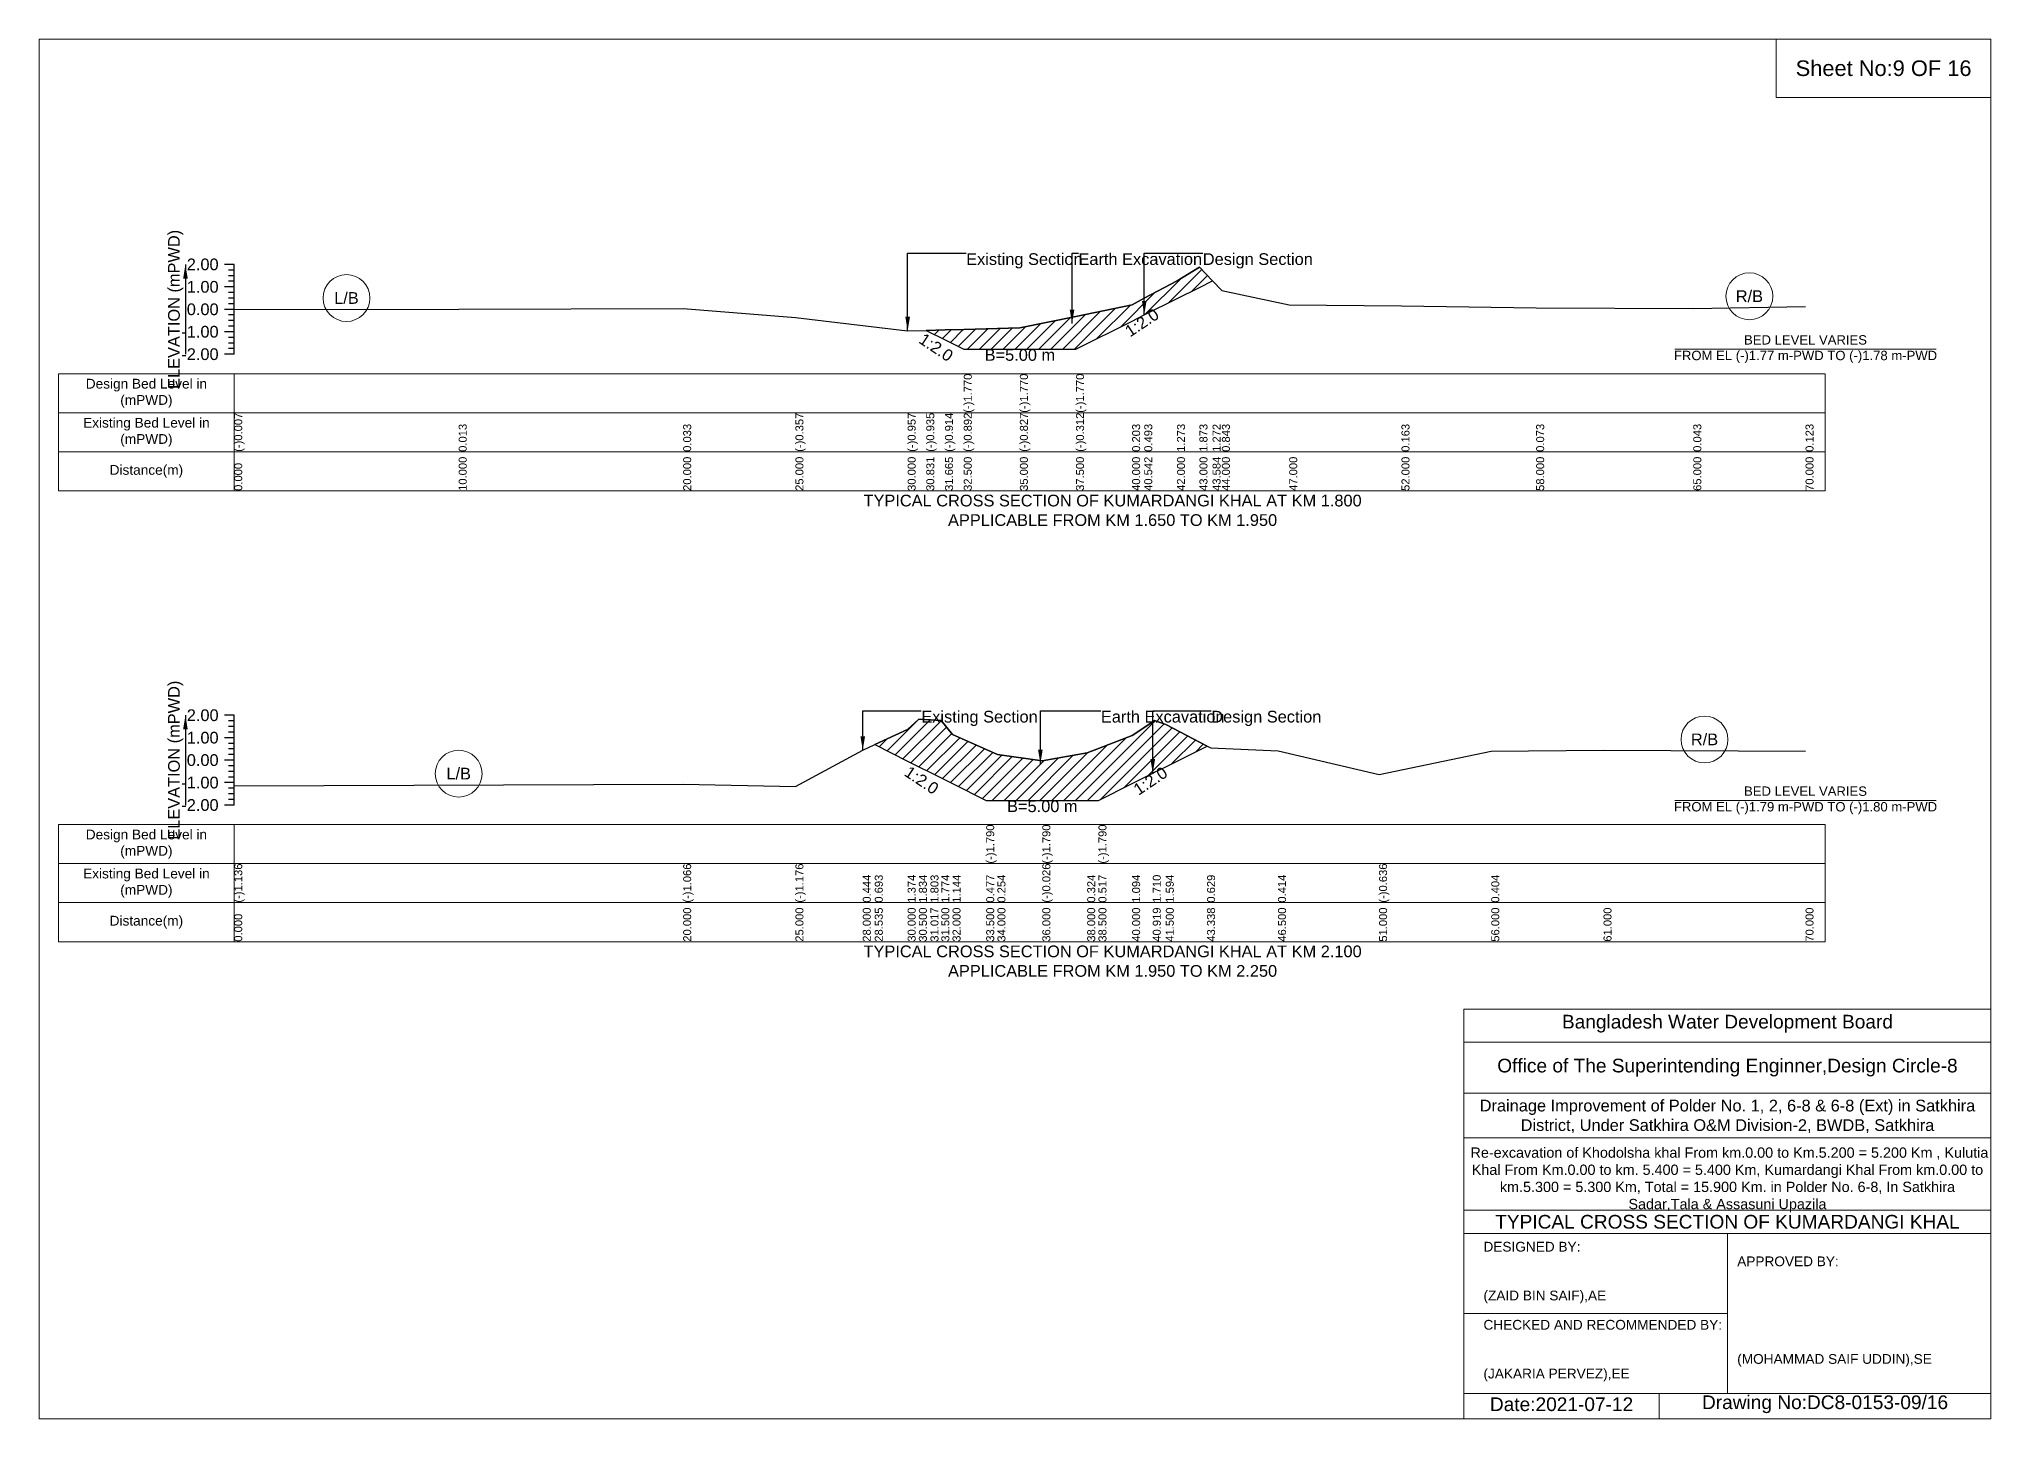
# Model space of a CAD drawing. Header units: inches. Extents: x 91000 to 568000, y -5656 to 0.
# Drawn here: x 490000 to 498000, y -5656 to 0 of the extents above; entities that cross this region are included whole.
import ezdxf

# ---------------------------------------------------------------- set-up
doc = ezdxf.new("R2010")
doc.units = ezdxf.units.IN
doc.header["$LTSCALE"] = 7
doc.header["$MEASUREMENT"] = 0
for name, color, linetype, lineweight in [('Cross section Data Border', 7, 'Continuous', 9), ('Cross Section Labels', 7, 'Continuous', 9), ('Existing_Bed_Level for Xsection', 7, 'Continuous', 25)]:
    doc.layers.add(name, color=color, linetype=linetype, lineweight=lineweight)
doc.styles.get("Standard").update_dxf_attribs({"font": 'arial.ttf'})
doc.dimstyles.get("Standard").update_dxf_attribs({"dimtxt": 0.18, "dimasz": 0.18, "dimexe": 0.18, "dimexo": 0.0625, "dimgap": 0.09, "dimtad": 0, "dimtih": 1, "dimtoh": 1, "dimdec": 4, "dimzin": 0, "dimdsep": 46, "dimtxsty": 'Standard', "dimcen": 0.09, "dimadec": 0, "dimazin": 0, "dimtfac": 1, "dimtdec": 4, "dimtofl": 0, "dimtmove": 0, "dimatfit": 3, "dimfxl": 1, "dimtolj": 1, "dimtzin": 0, "dimarcsym": 0})

msp = doc.modelspace()

# ---------------------------------------------------------------- hatches: boundary and pattern name
at = {"layer": 'Existing_Bed_Level for Xsection'}
h = msp.add_hatch(dxfattribs=at)
h.set_pattern_fill('ANSI31', color=256, scale=276, style=0)
h.paths.add_polyline_path([(493636.4, -1194), (493713.2, -1232.4), (493790, -1270.8), (494020, -1270.8), (494250, -1270.8), (494480, -1155.8), (494529.8, -1130.9), (494664, -1063.8), (494756, -1017.8), (494809.7, -990.9), (494756, -935.6), (494664, -990.8), (494529.8, -1062.6), (494480, -1089.3), (494250, -1136.7), (494020, -1184), (493790, -1190), (493713.2, -1192)])
h = msp.add_hatch(dxfattribs=at)
h.set_pattern_fill('ANSI31', color=256, scale=276, style=0)
h.paths.add_polyline_path([(493425.2, -2892.1), (493560, -2959.5), (493606, -2982.5), (493653.6, -3006.3), (493698, -3028.5), (493744, -3051.5), (493882, -3120.5), (493928, -3120.5), (494112, -3120.5), (494296, -3120.5), (494342, -3120.5), (494480, -3051.5), (494564.6, -3009.2), (494572, -3005.5), (494618, -2982.5), (494787.1, -2897.9), (494618, -2809.2), (494572, -2793.5), (494564.6, -2798.5), (494480, -2855.2), (494342, -2908.3), (494296, -2926), (494112, -2958.2), (493928, -2932.4), (493882, -2912), (493744, -2850.6), (493698, -2792.6), (493653.6, -2789.9), (493606, -2787.1), (493560, -2829.4)])

# ---------------------------------------------------------------- linework, layer by layer
at = {"layer": 'Cross section Data Border'}
for points in [[(490080, -1372), (497320, -1372), (497320, -1852), (490080, -1852)], [(490080, -3219.8), (497320, -3219.8), (497320, -3699.8), (490080, -3699.8)]]:
    msp.add_lwpolyline(points, close=True, dxfattribs=at)
for points in [[(490800, -1372), (490800, -1852)], [(490080, -1532), (497320, -1532)], [(490080, -1692), (497320, -1692)], [(490800, -3219.8), (490800, -3699.8)], [(490080, -3379.8), (497320, -3379.8)], [(490080, -3539.8), (497320, -3539.8)]]:
    msp.add_lwpolyline(points, dxfattribs=at)
at = {"layer": 'Cross Section Labels'}
for points in [[(490000, 0), (498000, 0), (498000, -5656), (490000, -5656)], [(497120, 0), (498000, 0), (498000, -240), (497120, -240)]]:
    msp.add_lwpolyline(points, close=True, dxfattribs=at)
for points in [[(496704.2, -1270.8), (497775.8, -1270.8)], [(496704.2, -3120.5), (497775.8, -3120.5)], [(495840, -5656), (495840, -3976), (498000, -3976)], [(495840, -4112), (498000, -4112)], [(495840, -4320), (498000, -4320)], [(495840, -4504), (498000, -4504)], [(495840, -4800), (498000, -4800)], [(495840, -4896), (498000, -4896)], [(496920, -4896), (496920, -5552)], [(495840, -5224), (496920, -5224)], [(495840, -5552), (498000, -5552)], [(496640, -5552), (496640, -5656)]]:
    msp.add_lwpolyline(points, dxfattribs=at)
for centre in [(497010, -1054.3), (491260, -1061.7), (496826, -2870.8), (491720, -3011.1)]:
    msp.add_circle(centre, 96, dxfattribs=at)
at = {"layer": 'Existing_Bed_Level for Xsection'}
for points in [[(490800, -924), (490760, -924)], [(490800, -947), (490776, -947)], [(490800, -1292), (490800, -1200), (490800, -1108), (490800, -1016), (490800, -924)], [(490800, -1108.6), (491720, -1106.8), (492640, -1104.9), (493100, -1140.8), (493560, -1196), (493636.4, -1194), (493713.2, -1192), (493790, -1190), (493790, -1190), (494020, -1184), (494020, -1184), (494250, -1136.7), (494250, -1136.7), (494480, -1089.3), (494529.8, -1062.6), (494664, -990.8), (494756, -935.6), (494809.7, -990.9), (494848, -1030.4), (495124, -1089.3), (495584, -1093), (496136, -1101.2), (496780, -1104), (497240, -1096.6)], [(490800, -1016), (490760, -1016)], [(490800, -970), (490776, -970)], [(490800, -993), (490776, -993)], [(490800, -1039), (490776, -1039)], [(490800, -1108), (490760, -1108)], [(490800, -1062), (490776, -1062)], [(490800, -1085), (490776, -1085)], [(490800, -1200), (490760, -1200)], [(490800, -1131), (490776, -1131)], [(490800, -1154), (490776, -1154)], [(490800, -1177), (490776, -1177)], [(490800, -1223), (490776, -1223)], [(490800, -1246), (490776, -1246)], [(490800, -1269), (490776, -1269)], [(490800, -1292), (490760, -1292)], [(490800, -2771.8), (490760, -2771.8)], [(490800, -2794.8), (490776, -2794.8)], [(490800, -3139.8), (490800, -3047.8), (490800, -2955.8), (490800, -2863.8), (490800, -2771.8)], [(490800, -3060.3), (492640, -3053.9), (493100, -3064), (493376, -2915), (493425.2, -2892.1), (493560, -2829.4), (493606, -2787.1), (493653.6, -2789.9), (493698, -2792.6), (493744, -2850.6), (493882, -2912), (493882, -2912), (493928, -2932.4), (494112, -2958.2), (494112, -2958.2), (494296, -2926), (494342, -2908.3), (494342, -2908.3), (494480, -2855.2), (494564.6, -2798.5), (494572, -2793.5), (494618, -2809.2), (494787.1, -2897.9), (494802, -2905.8), (495078, -2917.7), (495492, -3014.3), (495952, -2918.6), (496412, -2915), (497240, -2918.6)], [(490800, -2863.8), (490760, -2863.8)], [(490800, -2817.8), (490776, -2817.8)], [(490800, -2840.8), (490776, -2840.8)], [(490800, -2955.8), (490760, -2955.8)], [(490800, -2886.8), (490776, -2886.8)], [(490800, -2909.8), (490776, -2909.8)], [(490800, -2932.8), (490776, -2932.8)], [(490800, -2978.8), (490776, -2978.8)], [(490800, -3001.8), (490776, -3001.8)], [(490800, -3024.8), (490776, -3024.8)], [(490800, -3047.8), (490760, -3047.8)], [(490800, -3070.8), (490776, -3070.8)], [(490800, -3093.8), (490776, -3093.8)], [(490800, -3116.8), (490776, -3116.8)], [(490800, -3139.8), (490760, -3139.8)]]:
    msp.add_lwpolyline(points, dxfattribs=at)
for points in [[(493636.4, -1194), (493713.2, -1232.4), (493790, -1270.8), (493790, -1270.8), (494020, -1270.8), (494020, -1270.8), (494250, -1270.8), (494250, -1270.8), (494480, -1155.8), (494529.8, -1130.9), (494664, -1063.8), (494756, -1017.8), (494809.7, -990.9), (494756, -935.6), (494664, -990.8), (494529.8, -1062.6), (494480, -1089.3), (494250, -1136.7), (494250, -1136.7), (494020, -1184), (494020, -1184), (493790, -1190), (493790, -1190), (493713.2, -1192)], [(493425.2, -2892.1), (493425.2, -2892.1), (493560, -2959.5), (493606, -2982.5), (493653.6, -3006.3), (493698, -3028.5), (493744, -3051.5), (493882, -3120.5), (493882, -3120.5), (493928, -3120.5), (494112, -3120.5), (494112, -3120.5), (494296, -3120.5), (494342, -3120.5), (494342, -3120.5), (494480, -3051.5), (494564.6, -3009.2), (494572, -3005.5), (494618, -2982.5), (494787.1, -2897.9), (494787.1, -2897.9), (494787.1, -2897.9), (494618, -2809.2), (494572, -2793.5), (494564.6, -2798.5), (494480, -2855.2), (494342, -2908.3), (494342, -2908.3), (494296, -2926), (494112, -2958.2), (494112, -2958.2), (493928, -2932.4), (493882, -2912), (493882, -2912), (493744, -2850.6), (493698, -2792.6), (493653.6, -2789.9), (493606, -2787.1), (493560, -2829.4), (493425.2, -2892.1)]]:
    msp.add_lwpolyline(points, close=True, dxfattribs=at)

# ---------------------------------------------------------------- texts
at = {"layer": 'Cross section Data Border', "char_height": 40, "width": 640, "attachment_point": 5}
for s, insert in [('Design Bed Level in (mPWD)', (490440, -1452)), ('Existing Bed Level in (mPWD)', (490440, -1612)), ('Distance(m)', (490440, -1772)), ('Design Bed Level in (mPWD)', (490440, -3299.8)), ('Existing Bed Level in (mPWD)', (490440, -3459.8)), ('Distance(m)', (490440, -3619.8))]:
    msp.add_mtext(s, dxfattribs=dict(at, insert=insert))
at = {"layer": 'Cross Section Labels'}
for s, insert, char_height, attachment_point in [('Sheet No:9 OF 16', (497560, -120), 64, 5), ('Existing Section', (493800, -878), 48, 1), ('Earth Excavation', (494260, -878), 48, 1), ('Design Section', (494769.8, -878), 48, 1), ('L/B', (491260, -1061.7), 48, 5), ('R/B', (497010, -1054.3), 48, 5), ('B=5.00 m', (494020, -1270.8), 48, 2), ('BED LEVEL VARIES ^JFROM EL (-)1.77 m-PWD TO (-)1.78 m-PWD', (497240, -1270.8), 38.4, 5), ('TYPICAL CROSS SECTION OF KUMARDANGI KHAL AT KM 1.800^JAPPLICABLE FROM KM 1.650 TO KM 1.950', (494400, -1932), 48, 5), ('Existing Section', (493616, -2753.4), 48, 1), ('Earth Excavation', (494352, -2753.4), 48, 1), ('Design Section', (494804.6, -2753.4), 48, 1), ('R/B', (496826, -2870.8), 48, 5), ('L/B', (491720, -3011.1), 48, 5), ('B=5.00 m', (494112, -3120.5), 48, 2), ('BED LEVEL VARIES ^JFROM EL (-)1.79 m-PWD TO (-)1.80 m-PWD', (497240, -3120.5), 38.4, 5), ('TYPICAL CROSS SECTION OF KUMARDANGI KHAL AT KM 2.100^JAPPLICABLE FROM KM 1.950 TO KM 2.250', (494400, -3779.8), 48, 5), ('Bangladesh Water Development Board', (496920, -4036), 56, 5), ('Office of The Superintending Enginner,Design Circle-8', (496920, -4216), 56, 5)]:
    msp.add_mtext(s, dxfattribs=dict(at, insert=insert, char_height=char_height, attachment_point=attachment_point))
at = {"layer": 'Cross Section Labels', "char_height": 48, "attachment_point": 2}
for insert, rotation in [((494506.8, -1142.4), 33.69007), ((493690.2, -1243.9), 326.30993), ((493630.6, -3017.8), 326.30993), ((494541.6, -3020.7), 33.69007)]:
    msp.add_mtext('1:2.0', dxfattribs=dict(at, insert=insert, rotation=rotation))
at = {"layer": 'Cross Section Labels'}
for s, insert, char_height, width, attachment_point in [('Drainage Improvement of Polder No. 1, 2, 6-8 & 6-8 (Ext) in Satkhira District, Under Satkhira O&M Division-2, BWDB, Satkhira', (496920, -4416), 48, 2240, 5), (' Re-excavation of Khodolsha khal From km.0.00 to Km.5.200 = 5.200 Km , Kulutia Khal From Km.0.00 to km. 5.400 = 5.400 Km, Kumardangi Khal From km.0.00 to km.5.300 = 5.300 Km, Total = 15.900 Km. in Polder No. 6-8, In Satkhira Sadar,Tala & Assasuni Upazila', (496920, -4676), 42.1524, 2160, 5), ('TYPICAL CROSS SECTION OF KUMARDANGI KHAL', (496920, -4848), 56, 2240, 5), ('DESIGNED BY:^J^J^J(ZAID BIN SAIF),AE', (495920, -5056), 40, 1120, 4), ('APPROVED BY:^J^J^J^J^J^J(MOHAMMAD SAIF UDDIN),SE', (496960, -5216), 40, 1120, 4), ('CHECKED AND RECOMMENDED BY:^J^J^J(JAKARIA PERVEZ),EE', (495920, -5376), 40, 1120, 4), ('Date:2021-07-12', (496240, -5596), 56, 1120, 5), ('Drawing No:DC8-0153-09/16', (497320, -5596), 56, 1760, 5)]:
    msp.add_mtext(s, dxfattribs=dict(at, insert=insert, char_height=char_height, width=width, attachment_point=attachment_point))
at = {"layer": 'Existing_Bed_Level for Xsection', "rotation": 90}
for s, insert, char_height, attachment_point in [('ELEVATION (mPWD)', (490560, -1108), 48, 5), ('(-)1.770', (493790, -1532), 32.8, 1), ('(-)1.770', (494020, -1532), 32.8, 1), ('(-)1.770', (494250, -1532), 32.8, 1), ('(-)0.007', (490800, -1692), 32.8, 1), ('0.013', (491720, -1692), 32.8, 1), ('0.033', (492640, -1692), 32.8, 1), ('(-)0.357', (493100, -1692), 32.8, 1), ('(-)0.957', (493560, -1692), 32.8, 1), ('(-)0.935', (493636.4, -1692), 32.8, 1), ('(-)0.914', (493713.2, -1692), 32.8, 1), ('(-)0.892', (493790, -1692), 32.8, 1), ('(-)0.827', (494020, -1692), 32.8, 1), ('(-)0.312', (494250, -1692), 32.8, 1), ('0.203', (494480, -1692), 32.8, 1), ('0.493', (494529.8, -1692), 32.8, 1), ('1.273', (494664, -1692), 32.8, 1), ('1.873', (494756, -1692), 32.8, 1), ('1.272', (494809.7, -1692), 32.8, 1), ('0.843', (494848, -1692), 32.8, 1), ('0.163', (495584, -1692), 32.8, 1), ('0.073', (496136, -1692), 32.8, 1), ('0.043', (496780, -1692), 32.8, 1), ('0.123', (497240, -1692), 32.8, 1), ('0.000', (490800, -1852), 32.8, 1), ('10.000', (491720, -1852), 32.8, 1), ('20.000', (492640, -1852), 32.8, 1), ('25.000', (493100, -1852), 32.8, 1), ('30.000', (493560, -1852), 32.8, 1), ('30.831', (493636.4, -1852), 32.8, 1), ('31.665', (493713.2, -1852), 32.8, 1), ('32.500', (493790, -1852), 32.8, 1), ('35.000', (494020, -1852), 32.8, 1), ('37.500', (494250, -1852), 32.8, 1), ('40.000', (494480, -1852), 32.8, 1), ('40.542', (494529.8, -1852), 32.8, 1), ('42.000', (494664, -1852), 32.8, 1), ('43.000', (494756, -1852), 32.8, 1), ('43.584', (494809.7, -1852), 32.8, 1), ('44.000', (494848, -1852), 32.8, 1), ('47.000', (495124, -1852), 32.8, 1), ('52.000', (495584, -1852), 32.8, 1), ('58.000', (496136, -1852), 32.8, 1), ('65.000', (496780, -1852), 32.8, 1), ('70.000', (497240, -1852), 32.8, 1), ('ELEVATION (mPWD)', (490560, -2955.8), 48, 5), ('(-)1.790', (493882, -3379.8), 32.8, 1), ('(-)1.790', (494112, -3379.8), 32.8, 1), ('(-)1.790', (494342, -3379.8), 32.8, 1), ('(-)1.136', (490800, -3539.8), 32.8, 1), ('(-)1.066', (492640, -3539.8), 32.8, 1), ('(-)1.176', (493100, -3539.8), 32.8, 1), ('0.444', (493376, -3539.8), 32.8, 1), ('0.693', (493425.2, -3539.8), 32.8, 1), ('1.374', (493560, -3539.8), 32.8, 1), ('1.834', (493606, -3539.8), 32.8, 1), ('1.803', (493653.6, -3539.8), 32.8, 1), ('1.774', (493698, -3539.8), 32.8, 1), ('1.144', (493744, -3539.8), 32.8, 1), ('0.477', (493882, -3539.8), 32.8, 1), ('0.254', (493928, -3539.8), 32.8, 1), ('(-)0.026', (494112, -3539.8), 32.8, 1), ('0.324', (494296, -3539.8), 32.8, 1), ('0.517', (494342, -3539.8), 32.8, 1), ('1.094', (494480, -3539.8), 32.8, 1), ('1.710', (494564.6, -3539.8), 32.8, 1), ('1.594', (494618, -3539.8), 32.8, 1), ('0.629', (494787.1, -3539.8), 32.8, 1), ('0.414', (495078, -3539.8), 32.8, 1), ('(-)0.636', (495492, -3539.8), 32.8, 1), ('0.404', (495952, -3539.8), 32.8, 1), ('0.000', (490800, -3699.8), 32.8, 1), ('20.000', (492640, -3699.8), 32.8, 1), ('25.000', (493100, -3699.8), 32.8, 1), ('28.000', (493376, -3699.8), 32.8, 1), ('28.535', (493425.2, -3699.8), 32.8, 1), ('30.000', (493560, -3699.8), 32.8, 1), ('30.500', (493606, -3699.8), 32.8, 1), ('31.017', (493653.6, -3699.8), 32.8, 1), ('31.500', (493698, -3699.8), 32.8, 1), ('32.000', (493744, -3699.8), 32.8, 1), ('33.500', (493882, -3699.8), 32.8, 1), ('34.000', (493928, -3699.8), 32.8, 1), ('36.000', (494112, -3699.8), 32.8, 1), ('38.000', (494296, -3699.8), 32.8, 1), ('38.500', (494342, -3699.8), 32.8, 1), ('40.000', (494480, -3699.8), 32.8, 1), ('40.919', (494564.6, -3699.8), 32.8, 1), ('41.500', (494618, -3699.8), 32.8, 1), ('43.338', (494787.1, -3699.8), 32.8, 1), ('46.500', (495078, -3699.8), 32.8, 1), ('51.000', (495492, -3699.8), 32.8, 1), ('56.000', (495952, -3699.8), 32.8, 1), ('61.000', (496412, -3699.8), 32.8, 1), ('70.000', (497240, -3699.8), 32.8, 1)]:
    msp.add_mtext(s, dxfattribs=dict(at, insert=insert, char_height=char_height, attachment_point=attachment_point))
at = {"layer": 'Existing_Bed_Level for Xsection', "char_height": 48, "attachment_point": 6}
for s, insert in [('2.00', (490736, -924)), ('1.00', (490736, -1016)), ('0.00', (490736, -1108)), ('-1.00', (490736, -1200)), ('-2.00', (490736, -1292)), ('2.00', (490736, -2771.8)), ('1.00', (490736, -2863.8)), ('0.00', (490736, -2955.8)), ('-1.00', (490736, -3047.8)), ('-2.00', (490736, -3139.8))]:
    msp.add_mtext(s, dxfattribs=dict(at, insert=insert))

# ---------------------------------------------------------------- leaders
at = {"layer": 'Cross Section Labels', "annotation_type": 0, "has_hookline": 1, "hookline_direction": 0}
for points, text_width in [([(493560, -1196), (493560, -878), (493799.9, -878)], 467.2), ([(494233.8, -1166.6), (494233.8, -878), (494259.9, -878)], 497), ([(494529.8, -1130.9), (494529.8, -878), (494769.8, -878)], 441.2), ([(493376, -2915), (493376, -2753.4), (493615.9, -2753.4)], 467.2), ([(494104, -2970.4), (494104, -2753.4), (494351.9, -2753.4)], 497), ([(494564.6, -3009.2), (494564.6, -2753.4), (494804.5, -2753.4)], 441.2)]:
    msp.add_leader(points, dimstyle='Standard', override={"dimasz": 57.6}, dxfattribs=dict(at, text_width=text_width))
at = {"layer": 'Existing_Bed_Level for Xsection'}
for points in [[(490600, -924), (490600, -1292)], [(490600, -2771.8), (490600, -3139.8)]]:
    msp.add_leader(points, dimstyle='Standard', override={"dimasz": 57.6}, dxfattribs=at)

doc.saveas('drawing.dxf')
